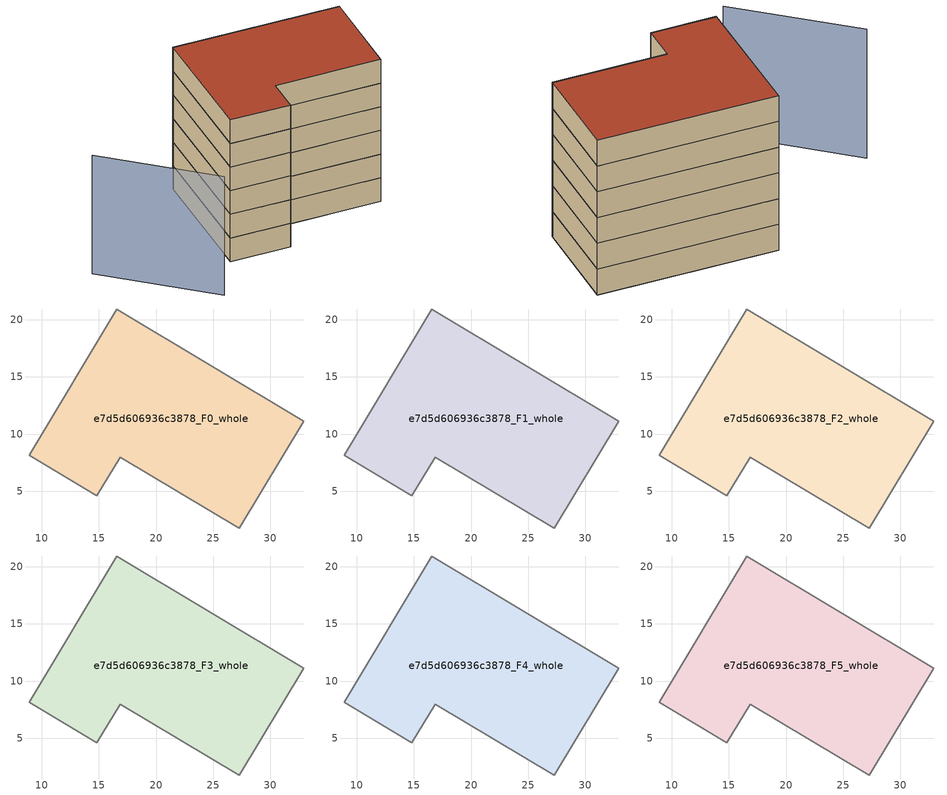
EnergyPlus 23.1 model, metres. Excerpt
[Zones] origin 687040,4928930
e7d5d606936c3878_F0_whole
 floor ground (EU_floor_Construction): 27.27,1.77 32.96,11.1 16.55,20.95 8.88,8.13 14.81,4.58 16.85,7.98 z0
 wall adiabatic (EU_wall_Construction): 27.27,1.77 16.85,7.98 14.81,4.58 8.88,8.13 16.55,20.95 32.96,11.1 27.27,1.77 z0:3
e7d5d606936c3878_F1_whole
 floor to e7d5d606936c3878_F0_whole (EU_floor_Construction): 27.27,1.77 32.96,11.1 16.55,20.95 8.88,8.13 14.81,4.58 16.85,7.98 z3
 wall adiabatic (EU_wall_Construction): 27.27,1.77 16.85,7.98 14.81,4.58 8.88,8.13 16.55,20.95 32.96,11.1 27.27,1.77 z3:6
e7d5d606936c3878_F2_whole
 floor to e7d5d606936c3878_F1_whole (EU_floor_Construction): 27.27,1.77 32.96,11.1 16.55,20.95 8.88,8.13 14.81,4.58 16.85,7.98 z6
 wall adiabatic (EU_wall_Construction): 27.27,1.77 16.85,7.98 14.81,4.58 8.88,8.13 16.55,20.95 32.96,11.1 27.27,1.77 z6:9
e7d5d606936c3878_F3_whole
 floor to e7d5d606936c3878_F2_whole (EU_floor_Construction): 27.27,1.77 32.96,11.1 16.55,20.95 8.88,8.13 14.81,4.58 16.85,7.98 z9
 wall adiabatic (EU_wall_Construction): 27.27,1.77 16.85,7.98 14.81,4.58 8.88,8.13 16.55,20.95 32.96,11.1 27.27,1.77 z9:12
e7d5d606936c3878_F4_whole
 floor to e7d5d606936c3878_F3_whole (EU_floor_Construction): 27.27,1.77 32.96,11.1 16.55,20.95 8.88,8.13 14.81,4.58 16.85,7.98 z12
 wall adiabatic (EU_wall_Construction): 27.27,1.77 16.85,7.98 14.81,4.58 8.88,8.13 16.55,20.95 32.96,11.1 27.27,1.77 z12:15
e7d5d606936c3878_F5_whole
 floor to e7d5d606936c3878_F4_whole (EU_floor_Construction): 27.27,1.77 32.96,11.1 16.55,20.95 8.88,8.13 14.81,4.58 16.85,7.98 z15
 wall adiabatic (EU_wall_Construction): 27.27,1.77 16.85,7.98 14.81,4.58 8.88,8.13 16.55,20.95 32.96,11.1 27.27,1.77 z15:18
 roof outside (EU_roof_Construction): 32.96,11.1 27.27,1.77 16.85,7.98 14.81,4.58 8.88,8.13 16.55,20.95 z18
shading: -1.31,18.71 3.4,5.08 z0:15
[Building]
EU S2 Campaign: North Axis=0; Terrain=City; Solar Distribution=FullExterior
[Site:Location]
Bologna: Latitude=44.5; Longitude=11.25; Time Zone=1; Elevation=37
[SizingPeriod:WeatherFileDays]
AnnualSizingPeriod: Begin Month=1; Begin Day of Month=1; End Month=12; End Day of Month=31; Day of Week for Start Day=Monday; Use Weather File Daylight Saving Period=No; Use Weather File Rain and Snow Indicators=No
[MATERIAL]
EU_InternalMass_Material: Roughness=MediumRough; Thickness=0.1; Conductivity=1; Density=1800; Specific Heat=900; Thermal Absorptance=0.9; Solar Absorptance=0.7; Visible Absorptance=0.7
[MATERIAL:NOMASS] Roughness=MediumRough; Thermal Absorptance=0.9; Solar Absorptance=0.7; Visible Absorptance=0.7
Name | Thermal Resistance
EU_wall_NoMass | 0.905828
EU_roof_NoMass | 0.37593
EU_floor_NoMass | 0.67114
[CONSTRUCTION]
EU_wall_Construction: EU_wall_NoMass
EU_roof_Construction: EU_roof_NoMass
EU_floor_Construction: EU_floor_NoMass
EU_InternalMass_Construction: EU_InternalMass_Material
[ZONE] Type=1; Multiplier=1; Ceiling Height=autocalculate; Floor Area=autocalculate; Part of Total Floor Area=Yes
Name | Volume
e7d5d606936c3878_F0_whole | 709.663
e7d5d606936c3878_F1_whole; e7d5d606936c3878_F2_whole; e7d5d606936c3878_F3_whole; e7d5d606936c3878_F4_whole; e7d5d606936c3878_F5_whole | 709.664
[INTERNALMASS] Construction=EU_InternalMass_Construction; Surface Area=236.555
Name | Zone or ZoneList
e7d5d606936c3878_F0_whole_EU_InternalMass | e7d5d606936c3878_F0_whole
e7d5d606936c3878_F1_whole_EU_InternalMass | e7d5d606936c3878_F1_whole
e7d5d606936c3878_F2_whole_EU_InternalMass | e7d5d606936c3878_F2_whole
e7d5d606936c3878_F3_whole_EU_InternalMass | e7d5d606936c3878_F3_whole
e7d5d606936c3878_F4_whole_EU_InternalMass | e7d5d606936c3878_F4_whole
e7d5d606936c3878_F5_whole_EU_InternalMass | e7d5d606936c3878_F5_whole
[OTHEREQUIPMENT] Fuel Type=Electricity; Design Level Calculation Method=Watts/Area; Power per Zone Floor Area=1; Fraction Latent=0; Fraction Radiant=0; Fraction Lost=0; Carbon Dioxide Generation Rate=0; EndUse Subcategory=EU_Step8_InternalGains
Name | Zone or ZoneList or Space or SpaceList | Schedule
EU_Step8_InternalGain_e7d5d606936c3878_F0_whole_f000 | e7d5d606936c3878_F0_whole | EU_Step8_GainSchedule_e7d5d606936c3878_F0_whole_f000
EU_Step8_InternalGain_e7d5d606936c3878_F1_whole_f000 | e7d5d606936c3878_F1_whole | EU_Step8_GainSchedule_e7d5d606936c3878_F1_whole_f000
EU_Step8_InternalGain_e7d5d606936c3878_F2_whole_f000 | e7d5d606936c3878_F2_whole | EU_Step8_GainSchedule_e7d5d606936c3878_F2_whole_f000
EU_Step8_InternalGain_e7d5d606936c3878_F3_whole_f000 | e7d5d606936c3878_F3_whole | EU_Step8_GainSchedule_e7d5d606936c3878_F3_whole_f000
EU_Step8_InternalGain_e7d5d606936c3878_F4_whole_f000 | e7d5d606936c3878_F4_whole | EU_Step8_GainSchedule_e7d5d606936c3878_F4_whole_f000
EU_Step8_InternalGain_e7d5d606936c3878_F5_whole_f000 | e7d5d606936c3878_F5_whole | EU_Step8_GainSchedule_e7d5d606936c3878_F5_whole_f000
[ZONEVENTILATION:DESIGNFLOWRATE] Schedule=EU_AlwaysOn; Design Flow Rate Calculation Method=AirChanges/Hour; Air Changes per Hour=0.73129; Ventilation Type=Natural; Fan Pressure Rise=0; Fan Total Efficiency=1; Constant Term Coefficient=1; Temperature Term Coefficient=0; Velocity Term Coefficient=0; Velocity Squared Term Coefficient=0; Minimum Indoor Temperature=-100; Maximum Indoor Temperature=100; Delta Temperature=-100; Minimum Outdoor Temperature=-100; Maximum Outdoor Temperature=100; Maximum Wind Speed=40
Name | Zone or ZoneList or Space or SpaceList
EU_ConstantAir_e7d5d606936c3878_F0_whole | e7d5d606936c3878_F0_whole
EU_ConstantAir_e7d5d606936c3878_F1_whole | e7d5d606936c3878_F1_whole
EU_ConstantAir_e7d5d606936c3878_F2_whole | e7d5d606936c3878_F2_whole
EU_ConstantAir_e7d5d606936c3878_F3_whole | e7d5d606936c3878_F3_whole
EU_ConstantAir_e7d5d606936c3878_F4_whole | e7d5d606936c3878_F4_whole
EU_ConstantAir_e7d5d606936c3878_F5_whole | e7d5d606936c3878_F5_whole
[HVACTEMPLATE:THERMOSTAT] Constant Heating Setpoint=20; Constant Cooling Setpoint=50
EU_HeatOnly_e7d5d606936c3878_F0_whole; EU_HeatOnly_e7d5d606936c3878_F1_whole; EU_HeatOnly_e7d5d606936c3878_F2_whole; EU_HeatOnly_e7d5d606936c3878_F3_whole; EU_HeatOnly_e7d5d606936c3878_F4_whole; EU_HeatOnly_e7d5d606936c3878_F5_whole
[HVACTEMPLATE:ZONE:IDEALLOADSAIRSYSTEM] System Availability Schedule=EU_AlwaysOn; Maximum Heating Supply Air Temperature=50; Minimum Cooling Supply Air Temperature=13; Maximum Heating Supply Air Humidity Ratio=0.0156; Minimum Cooling Supply Air Humidity Ratio=0.0077; Heating Limit=NoLimit; Cooling Limit=NoLimit; Heating Availability Schedule=EU_AlwaysOn; Cooling Availability Schedule=EU_CoolingOff; Dehumidification Control Type=ConstantSensibleHeatRatio; Cooling Sensible Heat Ratio=0.7; Dehumidification Setpoint=60; Humidification Control Type=None; Humidification Setpoint=30; Outdoor Air Method=None; Outdoor Air Flow Rate per Person=0.00944; Outdoor Air Flow Rate per Zone Floor Area=0; Outdoor Air Flow Rate per Zone=0; Demand Controlled Ventilation Type=None; Outdoor Air Economizer Type=NoEconomizer; Heat Recovery Type=None; Sensible Heat Recovery Effectiveness=0.7; Latent Heat Recovery Effectiveness=0.65
Name | Template Thermostat
e7d5d606936c3878_F0_whole | EU_HeatOnly_e7d5d606936c3878_F0_whole
e7d5d606936c3878_F1_whole | EU_HeatOnly_e7d5d606936c3878_F1_whole
e7d5d606936c3878_F2_whole | EU_HeatOnly_e7d5d606936c3878_F2_whole
e7d5d606936c3878_F3_whole | EU_HeatOnly_e7d5d606936c3878_F3_whole
e7d5d606936c3878_F4_whole | EU_HeatOnly_e7d5d606936c3878_F4_whole
e7d5d606936c3878_F5_whole | EU_HeatOnly_e7d5d606936c3878_F5_whole
[SIZING:ZONE] Zone Cooling Design Supply Air Temperature Input Method=SupplyAirTemperature; Zone Cooling Design Supply Air Temperature=13; Zone Heating Design Supply Air Temperature Input Method=SupplyAirTemperature; Zone Heating Design Supply Air Temperature=50; Zone Cooling Design Supply Air Humidity Ratio=0.008; Zone Heating Design Supply Air Humidity Ratio=0.008; Cooling Design Air Flow Method=DesignDay; Cooling Design Air Flow Rate=0; Cooling Minimum Air Flow per Zone Floor Area=0.000762; Cooling Minimum Air Flow=0; Cooling Minimum Air Flow Fraction=0.2; Heating Design Air Flow Method=DesignDay; Heating Design Air Flow Rate=0; Heating Maximum Air Flow per Zone Floor Area=0.002032; Heating Maximum Air Flow=0.141576; Heating Maximum Air Flow Fraction=0.3; Account for Dedicated Outdoor Air System=No; Dedicated Outdoor Air System Control Strategy=NeutralSupplyAir; Dedicated Outdoor Air Low Setpoint Temperature for Design=autosize; Dedicated Outdoor Air High Setpoint Temperature for Design=autosize; Zone Load Sizing Method=Sensible Load Only No Latent Load; Zone Latent Cooling Design Supply Air Humidity Ratio Input Method=HumidityRatioDifference; Zone Cooling Design Supply Air Humidity Ratio Difference=0.005; Zone Latent Heating Design Supply Air Humidity Ratio Input Method=HumidityRatioDifference; Zone Humidification Design Supply Air Humidity Ratio Difference=0.005
e7d5d606936c3878_F0_whole; e7d5d606936c3878_F1_whole; e7d5d606936c3878_F2_whole; e7d5d606936c3878_F3_whole; e7d5d606936c3878_F4_whole; e7d5d606936c3878_F5_whole
[SCHEDULE:CONSTANT]
Name | Hourly Value
EU_AlwaysOn | 1
EU_CoolingOff | 0
[SCHEDULE:FILE] Column Number=1; Rows to Skip at Top=0; Number of Hours of Data=8760; Column Separator=Comma; Interpolate to Timestep=No; Minutes per Item=60; Adjust Schedule for Daylight Savings=Yes
Name | File
EU_Step8_GainSchedule_e7d5d606936c3878_F0_whole_f000 | ../../schedules/e7d5d606936c3878/e7d5d606936c3878_F0_whole_f000_gain.csv
EU_Step8_GainSchedule_e7d5d606936c3878_F1_whole_f000 | ../../schedules/e7d5d606936c3878/e7d5d606936c3878_F1_whole_f000_gain.csv
EU_Step8_GainSchedule_e7d5d606936c3878_F2_whole_f000 | ../../schedules/e7d5d606936c3878/e7d5d606936c3878_F2_whole_f000_gain.csv
EU_Step8_GainSchedule_e7d5d606936c3878_F3_whole_f000 | ../../schedules/e7d5d606936c3878/e7d5d606936c3878_F3_whole_f000_gain.csv
EU_Step8_GainSchedule_e7d5d606936c3878_F4_whole_f000 | ../../schedules/e7d5d606936c3878/e7d5d606936c3878_F4_whole_f000_gain.csv
EU_Step8_GainSchedule_e7d5d606936c3878_F5_whole_f000 | ../../schedules/e7d5d606936c3878/e7d5d606936c3878_F5_whole_f000_gain.csv
